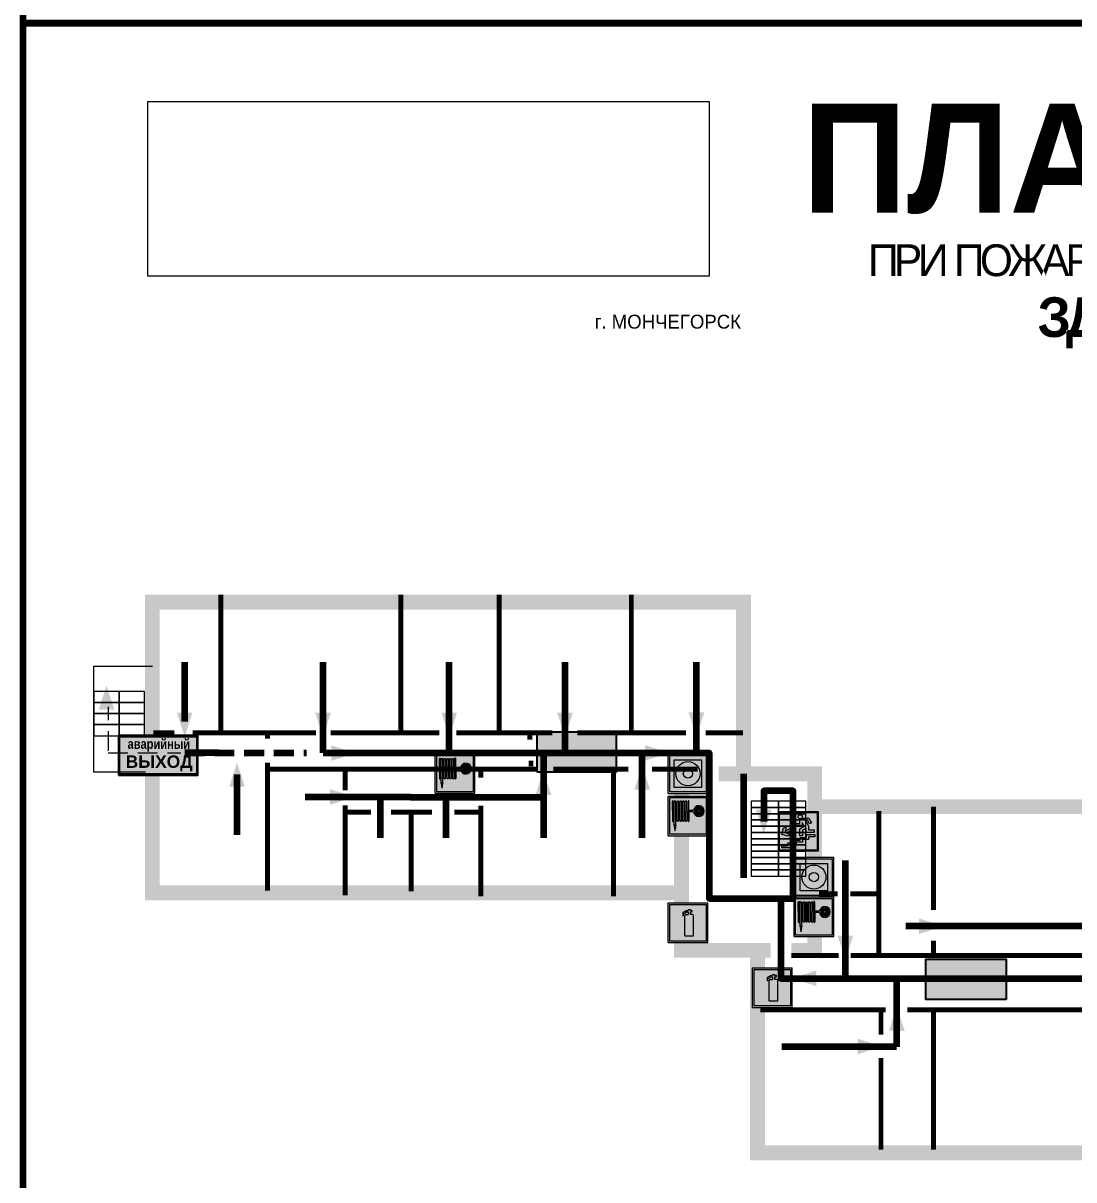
# Model space of a CAD drawing. Header units: millimetres. Extents: x 13810 to 67229, y 12374 to 21950.
# Drawn here: x 21915.8 to 22127.6, y 19245 to 19478.2 of the extents above; entities that cross this region are included whole.
import ezdxf

# ---------------------------------------------------------------- set-up
doc = ezdxf.new("R2010")
doc.units = ezdxf.units.MM
doc.linetypes.add('{ Wide Dash }', pattern=[12, 4, -2, 4, -2])
doc.layers.add('План_Штампы', color=7, linetype='Continuous')
doc.styles.add('обычный', font='arial.ttf')
picture_1 = doc.add_image_def('image1.jpg', size_in_pixel=(337, 105))

# ---------------------------------------------------------------- blocks, each defined once
blk = doc.blocks.new('A$C32E8229D')
at = {"true_color": 0xffffff}
blk.add_hatch(color=7, dxfattribs=at).paths.add_polyline_path([(0, 0), (0, -8), (16, -8), (16, 0)])
h = blk.add_hatch(color=126)
h.paths.add_polyline_path([(0.2, -0.2), (15.8, -0.2), (15.8, -7.8), (0.2, -7.8)])
h.paths.add_polyline_path([(13.49, -2.05), (12.08, -2.05), (11.37, -2.63, 0.162397), (11.29, -2.84), (11.29, -3.63), (10.35, -3.63), (10.35, -4.05), (11.68, -4.05), (11.68, -3.48), (12.26, -4.28), (11.29, -5.1), (11.29, -6.78), (11.85, -6.78), (11.85, -5.44), (12.8, -4.64), (12.8, -5.94), (14.46, -5.94), (14.46, -5.39), (13.45, -5.39), (13.45, -3.97), (12.46, -2.59), (13.15, -2.59), (13.69, -3.34), (14.18, -3)], flags=16)
h.paths.add_polyline_path([(10.74, -1.82, 1), (11.8, -1.82, 1)], flags=16)
h.paths.add_polyline_path([(9.39, -3.59), (5.99, -3.59), (6.56, -3.03), (5.91, -3.03), (5.1, -3.83), (5.91, -4.64), (6.56, -4.64), (5.99, -4.09), (9.39, -4.09)], flags=16)
h.paths.add_polyline_path([(4.29, -1.08), (1.72, -1.08), (1.72, -6.6), (4.29, -6.6)], flags=16)
at = {"color": 126}
blk.add_lwpolyline([(16, -8), (0, -8), (0, 0), (16, 0)], close=True, dxfattribs=at)
blk = doc.blocks.new('вниз 3')
at = {"lineweight": 0, "true_color": 0xffffff}
h = blk.add_hatch(color=7, dxfattribs=at)
h.dxf.hatch_style = 1
h.paths.add_polyline_path([(40997.5, -4475.69), (40997.25, -4475.28), (40995.76, -4476.15), (40995.97, -4475.23), (40995.39, -4475.56), (40995.05, -4476.83), (40996.33, -4477.17), (40996.91, -4476.83), (40996, -4476.55)], flags=0)
h.paths.add_polyline_path([(40999.81, -4473.95), (41000.22, -4473.95), (41000.64, -4474.67), (41001.03, -4474.43), (41000.46, -4473.49), (41000.42, -4473.49), (40999.43, -4473.49), (40998.68, -4473.92), (40998.68, -4474.57), (40997.88, -4474.57), (40997.88, -4475), (40999.14, -4475), (40999.14, -4474.43), (40999.14, -4474.38), (40999.59, -4475.15), (40998.72, -4475.67), (40998.72, -4477.06), (40999.24, -4477.06), (40999.24, -4475.96), (40999.95, -4475.56), (40999.95, -4476.43), (41001.61, -4476.43), (41001.61, -4475.88), (41000.47, -4475.88), (41000.47, -4475.12)], flags=0)
h.paths.add_polyline_path([(40999.2, -4473.24, 1), (40998.35, -4473.24, 1)], flags=0)
h.paths.add_polyline_path([(41000.46, -4477.26), (41001.69, -4477.26), (41001.69, -4476.84), (41000.03, -4476.84), (41000.03, -4477.39), (40998.78, -4477.39), (40998.78, -4477.95), (40997.53, -4477.95), (40997.53, -4478.5), (40996.29, -4478.5), (40996.29, -4479.06), (40995.05, -4479.06), (40995.05, -4479.48), (40995.29, -4479.48), (40996.72, -4479.48), (40996.72, -4478.92), (40997.97, -4478.92), (40997.97, -4478.36), (40999.2, -4478.36), (40999.2, -4477.81), (41000.46, -4477.81)], flags=0)
h.paths.add_polyline_path([(41002.37, -4472.17), (40994.37, -4472.17), (40994.37, -4480.17), (41002.37, -4480.17)])
h.paths.add_polyline_path([(41002.16, -4479.96), (40994.57, -4479.96), (40994.57, -4472.37), (41002.16, -4472.37)], flags=16)
h.paths.add_polyline_path([(41001.61, -4475.88), (41001.61, -4476.43), (40999.95, -4476.43), (40999.95, -4475.56), (40999.24, -4475.96), (40999.24, -4477.06), (40998.72, -4477.06), (40998.72, -4475.67), (40999.59, -4475.15), (40999.14, -4474.38), (40999.14, -4474.43), (40999.14, -4475), (40997.88, -4475), (40997.88, -4474.57), (40998.68, -4474.57), (40998.68, -4473.92), (40999.43, -4473.49), (41000.42, -4473.49), (41000.46, -4473.49), (41001.03, -4474.43), (41000.64, -4474.67), (41000.22, -4473.95), (40999.81, -4473.95), (41000.47, -4475.12), (41000.47, -4475.88)], flags=0)
h.paths.add_polyline_path([(41001.69, -4476.84), (41001.69, -4477.26), (41000.46, -4477.26), (41000.46, -4477.81), (40999.2, -4477.81), (40999.2, -4478.36), (40997.97, -4478.36), (40997.97, -4478.92), (40996.72, -4478.92), (40996.72, -4479.48), (40995.05, -4479.48), (40995.05, -4479.06), (40996.29, -4479.06), (40996.29, -4478.5), (40997.53, -4478.5), (40997.53, -4477.95), (40998.78, -4477.95), (40998.78, -4477.39), (41000.03, -4477.39), (41000.03, -4476.84)], flags=0)
h.paths.add_polyline_path([(40998.35, -4473.24, -1), (40999.2, -4473.24, -1)], flags=0)
h.paths.add_polyline_path([(40997.5, -4475.69), (40996, -4476.55), (40996.91, -4476.83), (40996.33, -4477.17), (40995.05, -4476.83), (40995.39, -4475.56), (40995.97, -4475.23), (40995.76, -4476.15), (40997.25, -4475.28)], flags=0)
at = {"lineweight": 0}
h = blk.add_hatch(color=126, dxfattribs=at)
h.dxf.hatch_style = 1
h.paths.add_polyline_path([(41002.16, -4472.37), (40994.57, -4472.37), (40994.57, -4479.96), (41002.16, -4479.96)])
h.paths.add_polyline_path([(40995.97, -4475.23), (40995.76, -4476.15), (40997.25, -4475.28), (40997.5, -4475.69), (40996, -4476.55), (40996.91, -4476.83), (40996.33, -4477.17), (40995.05, -4476.83), (40995.39, -4475.56)], flags=16)
h.paths.add_polyline_path([(40997.88, -4474.57), (40998.68, -4474.57), (40998.68, -4473.92), (40999.43, -4473.49), (41000.42, -4473.49), (41000.46, -4473.49), (41001.03, -4474.43), (41000.64, -4474.67), (41000.22, -4473.95), (40999.81, -4473.95), (41000.47, -4475.12), (41000.47, -4475.88), (41001.61, -4475.88), (41001.61, -4476.43), (40999.95, -4476.43), (40999.95, -4475.56), (40999.24, -4475.96), (40999.24, -4477.06), (40998.72, -4477.06), (40998.72, -4475.67), (40999.59, -4475.15), (40999.14, -4474.38), (40999.14, -4474.43), (40999.14, -4475), (40997.88, -4475)], flags=16)
h.paths.add_polyline_path([(40998.35, -4473.24, -1), (40999.2, -4473.24, -1)], flags=16)
h.paths.add_polyline_path([(40997.53, -4477.95), (40998.78, -4477.95), (40998.78, -4477.39), (41000.03, -4477.39), (41000.03, -4476.84), (41001.69, -4476.84), (41001.69, -4477.26), (41000.46, -4477.26), (41000.46, -4477.81), (40999.2, -4477.81), (40999.2, -4478.36), (40997.97, -4478.36), (40997.97, -4478.92), (40996.72, -4478.92), (40996.72, -4479.48), (40995.05, -4479.48), (40995.05, -4479.06), (40996.29, -4479.06), (40996.29, -4478.5), (40997.53, -4478.5)], flags=16)
at = {"lineweight": 0, "true_color": 0xffffff}
h = blk.add_hatch(color=7, dxfattribs=at)
h.dxf.hatch_style = 1
h.paths.add_polyline_path([(40999.2, -4473.24, 1), (40998.35, -4473.24, 1)])
h.paths.add_polyline_path([(40999.81, -4473.95), (41000.22, -4473.95), (41000.64, -4474.67), (41001.03, -4474.43), (41000.46, -4473.49), (41000.42, -4473.49), (40999.43, -4473.49), (40998.68, -4473.92), (40998.68, -4474.57), (40997.88, -4474.57), (40997.88, -4475), (40999.14, -4475), (40999.14, -4474.43), (40999.14, -4474.38), (40999.59, -4475.15), (40998.72, -4475.67), (40998.72, -4477.06), (40999.24, -4477.06), (40999.24, -4475.96), (40999.95, -4475.56), (40999.95, -4476.43), (41001.61, -4476.43), (41001.61, -4475.88), (41000.47, -4475.88), (41000.47, -4475.12)])
h.paths.add_polyline_path([(40999.2, -4477.81), (41000.46, -4477.81), (41000.46, -4477.26), (41001.69, -4477.26), (41001.69, -4476.84), (41000.03, -4476.84), (41000.03, -4477.39), (40998.78, -4477.39), (40998.78, -4477.95), (40997.53, -4477.95), (40997.53, -4478.5), (40996.29, -4478.5), (40996.29, -4479.06), (40995.05, -4479.06), (40995.05, -4479.48), (40995.29, -4479.48), (40996.72, -4479.48), (40996.72, -4478.92), (40997.97, -4478.92), (40997.97, -4478.36), (40999.2, -4478.36)])
h.paths.add_polyline_path([(40997.5, -4475.69), (40997.25, -4475.28), (40995.76, -4476.15), (40995.97, -4475.23), (40995.39, -4475.56), (40995.05, -4476.83), (40996.33, -4477.17), (40996.91, -4476.83), (40996, -4476.55)])
at = {"color": 126, "lineweight": 0}
for points in [[(40994.37, -4472.17), (41002.37, -4472.17), (41002.37, -4480.17), (40994.37, -4480.17)], [(40994.57, -4472.37), (41002.16, -4472.37), (41002.16, -4479.96), (40994.57, -4479.96)]]:
    blk.add_lwpolyline(points, close=True, dxfattribs=at)
for points in [[(40999.14, -4474.43), (40999.14, -4475), (40997.88, -4475), (40997.88, -4474.57), (40998.68, -4474.57), (40998.68, -4473.92), (40999.43, -4473.49), (41000.42, -4473.49), (41000.46, -4473.49), (41001.03, -4474.43), (41000.64, -4474.67), (41000.22, -4473.95), (40999.81, -4473.95), (41000.47, -4475.12), (41000.47, -4475.88), (41001.61, -4475.88), (41001.61, -4476.43), (40999.95, -4476.43), (40999.95, -4475.56), (40999.24, -4475.96), (40999.24, -4477.06), (40998.72, -4477.06), (40998.72, -4475.67), (40999.59, -4475.15), (40999.14, -4474.38), (40999.14, -4474.43)], [(40995.05, -4476.83), (40995.39, -4475.56), (40995.97, -4475.23), (40995.76, -4476.15), (40997.25, -4475.28), (40997.5, -4475.69), (40996, -4476.55), (40996.91, -4476.83), (40996.33, -4477.17), (40995.05, -4476.83)], [(40995.29, -4479.48), (40995.05, -4479.48), (40995.05, -4479.06), (40996.29, -4479.06), (40996.29, -4478.5), (40997.53, -4478.5), (40997.53, -4477.95), (40998.78, -4477.95), (40998.78, -4477.39), (41000.03, -4477.39), (41000.03, -4476.84), (41001.69, -4476.84), (41001.69, -4477.26), (41000.46, -4477.26), (41000.46, -4477.81), (40999.2, -4477.81), (40999.2, -4478.36), (40997.97, -4478.36), (40997.97, -4478.92), (40996.72, -4478.92), (40996.72, -4479.48), (40995.05, -4479.48)]]:
    blk.add_lwpolyline(points, dxfattribs=at)
blk.add_circle((40998.77, -4473.24), 0.426, dxfattribs=at)
blk = doc.blocks.new('A$C37112FD5')
at = {"true_color": 0xf5f5ff}
h = blk.add_hatch(color=7, dxfattribs=at)
h.dxf.hatch_style = 1
h.paths.add_polyline_path([(12.8, -7.4), (0, -7.4), (0, -20.2), (12.8, -20.2)])
h.paths.add_polyline_path([(12.29, -7.91), (12.29, -19.69), (0.51, -19.69), (0.51, -7.91)], flags=16)
h.paths.add_polyline_path([(4.98, -9.04, -0.42597), (5.17, -9.22), (5.17, -12.25), (5.17, -15.29, -0.432244), (4.98, -15.47), (4.83, -15.47, -0.42597), (4.64, -15.29), (4.64, -12.25), (4.64, -9.22, -0.432244), (4.83, -9.04)], flags=0)
h.paths.add_polyline_path([(4.28, -9.22), (4.28, -12.25), (4.28, -15.29, -0.432244), (4.09, -15.47), (3.94, -15.47, -0.42597), (3.75, -15.29), (3.75, -12.25), (3.75, -9.22, -0.432244), (3.94, -9.04), (4.09, -9.04, -0.42597)], flags=0)
h.paths.add_polyline_path([(5.72, -9.04), (5.87, -9.04, -0.42597), (6.06, -9.22), (6.06, -12.25), (6.06, -15.29, -0.432244), (5.87, -15.47), (5.72, -15.47, -0.42597), (5.53, -15.29), (5.53, -12.25), (5.53, -9.22, -0.432244)], flags=0)
h.paths.add_polyline_path([(6.42, -8.9), (6.5, -8.9, -0.42597), (6.69, -9.08), (6.69, -12.03), (8.21, -12.03, -15.824349), (8.21, -12.47), (6.69, -12.47), (6.69, -15.42, -0.432244), (6.5, -15.6), (6.42, -15.6)], flags=0)
h.paths.add_polyline_path([(3.39, -9.22), (3.39, -12.25), (3.39, -15.29, -0.432244), (3.2, -15.47), (3.05, -15.47, -0.42597), (2.85, -15.29), (2.85, -12.25), (2.85, -9.22, -0.432244), (3.05, -9.04), (3.2, -9.04, -0.42597)], flags=0)
h.paths.add_polyline_path([(2.5, -9.22), (2.5, -16.71), (1.96, -16.71), (1.96, -9.22, -0.432244), (2.15, -9.04), (2.31, -9.04, -0.42597)], flags=0)
h.paths.add_polyline_path([(1.61, -8.9), (1.61, -15.6), (1.57, -15.6, -0.42597), (1.37, -15.42), (1.37, -12.03), (1.37, -9.09, -0.432244), (1.57, -8.9)], flags=0)
h.paths.add_polyline_path([(9.76, -10.81), (9.76, -12.03), (8.49, -12.03, -0.336371)], flags=0)
h.paths.add_polyline_path([(8.49, -12.47), (9.76, -12.47), (9.76, -13.7, -0.336371)], flags=0)
h.paths.add_polyline_path([(10.11, -10.81, -0.336371), (11.38, -12.03), (10.11, -12.03)], flags=0)
h.paths.add_polyline_path([(10.11, -12.47), (11.38, -12.47, -0.336371), (10.11, -13.7)], flags=0)
h.paths.add_polyline_path([(2.5, -16.84), (2.5, -17.05), (1.97, -17.05), (1.97, -16.84)], flags=0)
h.paths.add_polyline_path([(2.5, -17.24, -0.033778), (2.24, -18.6, -0.033778), (1.97, -17.24)], flags=0)
h = blk.add_hatch(color=242)
h.dxf.hatch_style = 1
h.paths.add_polyline_path([(12.29, -7.91), (0.51, -7.91), (0.51, -19.69), (12.29, -19.69)])
h.paths.add_polyline_path([(6.42, -15.6), (6.42, -8.9), (6.5, -8.9, -0.42597), (6.69, -9.08), (6.69, -12.03), (8.21, -12.03, -15.824349), (8.21, -12.47), (6.69, -12.47), (6.69, -15.42, -0.432244), (6.5, -15.6)], flags=16)
h.paths.add_polyline_path([(5.87, -15.47), (5.72, -15.47, -0.42597), (5.53, -15.29), (5.53, -12.25), (5.53, -9.22, -0.432244), (5.72, -9.04), (5.87, -9.04, -0.42597), (6.06, -9.22), (6.06, -12.25), (6.06, -15.29, -0.432244)], flags=16)
h.paths.add_polyline_path([(4.98, -15.47), (4.83, -15.47, -0.42597), (4.64, -15.29), (4.64, -12.25), (4.64, -9.22, -0.432244), (4.83, -9.04), (4.98, -9.04, -0.42597), (5.17, -9.22), (5.17, -12.25), (5.17, -15.29, -0.432244)], flags=16)
h.paths.add_polyline_path([(4.09, -15.47), (3.94, -15.47, -0.42597), (3.75, -15.29), (3.75, -12.25), (3.75, -9.22, -0.432244), (3.94, -9.04), (4.09, -9.04, -0.42597), (4.28, -9.22), (4.28, -12.25), (4.28, -15.29, -0.432244)], flags=16)
h.paths.add_polyline_path([(3.2, -15.47), (3.05, -15.47, -0.42597), (2.85, -15.29), (2.85, -12.25), (2.85, -9.22, -0.432244), (3.05, -9.04), (3.2, -9.04, -0.42597), (3.39, -9.22), (3.39, -12.25), (3.39, -15.29, -0.432244)], flags=16)
h.paths.add_polyline_path([(2.5, -17.05), (1.97, -17.05), (1.97, -16.84), (2.5, -16.84)], flags=16)
h.paths.add_polyline_path([(2.5, -17.24, -0.033778), (2.24, -18.6, -0.033778), (1.97, -17.24)], flags=16)
h.paths.add_polyline_path([(2.5, -16.71), (1.96, -16.71), (1.96, -9.22, -0.432244), (2.15, -9.04), (2.31, -9.04, -0.42597), (2.5, -9.22)], flags=16)
h.paths.add_polyline_path([(1.61, -15.6), (1.57, -15.6, -0.42597), (1.37, -15.42), (1.37, -12.03), (1.37, -9.09, -0.432244), (1.57, -8.9), (1.61, -8.9)], flags=16)
h.paths.add_polyline_path([(8.49, -12.47), (9.76, -12.47), (9.76, -13.7, -0.336371)], flags=0)
h.paths.add_polyline_path([(10.11, -13.7), (10.11, -12.47), (11.38, -12.47, -0.336371)], flags=0)
h.paths.add_polyline_path([(8.49, -12.03, -0.336371), (9.76, -10.81), (9.76, -12.03)], flags=0)
h.paths.add_polyline_path([(10.11, -12.03), (10.11, -10.81, -0.336371), (11.38, -12.03)], flags=0)
h = blk.add_hatch(color=7, dxfattribs=at)
h.dxf.hatch_style = 1
h.paths.add_polyline_path([(1.61, -8.9), (1.57, -8.9, 0.432244), (1.37, -9.09), (1.37, -12.03), (1.37, -15.42, 0.42597), (1.57, -15.6), (1.61, -15.6)])
h.paths.add_polyline_path([(2.5, -9.22, 0.42597), (2.31, -9.04), (2.15, -9.04, 0.432244), (1.96, -9.22), (1.96, -16.71), (2.5, -16.71)])
h.paths.add_polyline_path([(2.5, -16.84), (1.97, -16.84), (1.97, -17.05), (2.5, -17.05)])
h.paths.add_polyline_path([(2.5, -17.24), (1.97, -17.24, 0.033778), (2.24, -18.6, 0.033778)])
h.paths.add_polyline_path([(3.39, -12.25), (3.39, -9.22, 0.42597), (3.2, -9.04), (3.05, -9.04, 0.432244), (2.85, -9.22), (2.85, -12.25), (2.85, -15.29, 0.42597), (3.05, -15.47), (3.2, -15.47, 0.432244), (3.39, -15.29)])
h.paths.add_polyline_path([(4.28, -12.25), (4.28, -9.22, 0.42597), (4.09, -9.04), (3.94, -9.04, 0.432244), (3.75, -9.22), (3.75, -12.25), (3.75, -15.29, 0.42597), (3.94, -15.47), (4.09, -15.47, 0.432244), (4.28, -15.29)])
h.paths.add_polyline_path([(5.17, -12.25), (5.17, -9.22, 0.42597), (4.98, -9.04), (4.83, -9.04, 0.432244), (4.64, -9.22), (4.64, -12.25), (4.64, -15.29, 0.42597), (4.83, -15.47), (4.98, -15.47, 0.432244), (5.17, -15.29)])
h.paths.add_polyline_path([(6.06, -12.25), (6.06, -9.22, 0.42597), (5.87, -9.04), (5.72, -9.04, 0.432244), (5.53, -9.22), (5.53, -12.25), (5.53, -15.29, 0.42597), (5.72, -15.47), (5.87, -15.47, 0.432244), (6.06, -15.29)])
h.paths.add_polyline_path([(6.69, -12.47), (8.21, -12.47, 15.824349), (8.21, -12.03), (6.69, -12.03), (6.69, -9.08, 0.42597), (6.5, -8.9), (6.42, -8.9), (6.42, -15.6), (6.5, -15.6, 0.432244), (6.69, -15.42)])
h.paths.add_polyline_path([(8.49, -12.47), (9.76, -12.47), (9.76, -13.7, -0.336371)], flags=16)
h.paths.add_polyline_path([(8.49, -12.03, -0.336371), (9.76, -10.81), (9.76, -12.03)], flags=16)
h.paths.add_polyline_path([(10.11, -12.47), (11.38, -12.47, -0.336371), (10.11, -13.7)], flags=16)
h.paths.add_polyline_path([(10.11, -12.03), (10.11, -10.81, -0.336371), (11.38, -12.03)], flags=16)
h = blk.add_hatch(color=242)
h.dxf.hatch_style = 1
h.paths.add_polyline_path([(9.76, -10.81, 0.336371), (8.49, -12.03), (9.76, -12.03)])
h.paths.add_polyline_path([(10.11, -10.81), (10.11, -12.03), (11.38, -12.03, 0.336371)])
h.paths.add_polyline_path([(11.38, -12.47), (10.11, -12.47), (10.11, -13.7, 0.336371)])
h.paths.add_polyline_path([(9.76, -12.47), (8.49, -12.47, 0.336371), (9.76, -13.7)])
at = {"color": 242, "lineweight": 5}
for p, q in [((0, -20.2), (0, -7.4)), ((0, -7.4), (12.8, -7.4)), ((12.8, -20.2), (12.8, -7.4)), ((1.37, -12.03), (1.37, -9.08)), ((1.57, -8.9), (1.61, -8.9)), ((1.61, -8.9), (1.61, -15.6)), ((1.96, -16.71), (1.96, -9.22)), ((2.15, -9.04), (2.31, -9.04)), ((2.5, -16.71), (2.5, -9.22)), ((2.85, -12.25), (2.85, -9.22)), ((3.05, -9.04), (3.2, -9.04)), ((3.39, -12.25), (3.39, -9.22)), ((3.75, -12.25), (3.75, -9.22)), ((3.94, -9.04), (4.09, -9.04)), ((4.28, -12.25), (4.28, -9.22)), ((4.64, -12.25), (4.64, -9.22)), ((4.83, -9.04), (4.98, -9.04)), ((5.17, -12.25), (5.17, -9.22)), ((5.53, -12.25), (5.53, -9.22)), ((5.72, -9.04), (5.87, -9.04)), ((6.06, -12.25), (6.06, -9.22)), ((6.42, -8.9), (6.42, -15.6)), ((6.5, -8.9), (6.42, -8.9)), ((6.69, -12.03), (6.69, -9.08)), ((9.76, -10.81), (9.76, -12.03)), ((10.11, -10.81), (10.11, -12.03)), ((1.37, -12.03), (1.37, -15.42)), ((2.85, -12.25), (2.85, -15.29)), ((3.39, -12.25), (3.39, -15.29)), ((3.75, -12.25), (3.75, -15.29)), ((4.28, -12.25), (4.28, -15.29)), ((4.64, -12.25), (4.64, -15.29)), ((5.17, -12.25), (5.17, -15.29)), ((5.53, -12.25), (5.53, -15.29)), ((6.06, -12.25), (6.06, -15.29)), ((8.21, -12.03), (6.69, -12.03)), ((8.21, -12.47), (6.69, -12.47)), ((6.69, -12.47), (6.69, -15.42)), ((9.76, -12.03), (8.49, -12.03)), ((9.76, -12.47), (8.49, -12.47)), ((9.76, -12.47), (9.76, -13.7)), ((11.38, -12.03), (10.11, -12.03)), ((11.38, -12.47), (10.11, -12.47)), ((10.11, -12.47), (10.11, -13.7)), ((1.57, -15.6), (1.61, -15.6)), ((1.96, -16.71), (2.5, -16.71)), ((1.97, -16.84), (2.5, -16.84)), ((1.97, -17.05), (1.97, -16.84)), ((2.5, -17.05), (1.97, -17.05)), ((1.97, -17.24), (2.5, -17.24)), ((2.5, -16.84), (2.5, -17.05)), ((3.05, -15.47), (3.2, -15.47)), ((3.94, -15.47), (4.09, -15.47)), ((4.83, -15.47), (4.98, -15.47)), ((5.72, -15.47), (5.87, -15.47)), ((6.42, -15.6), (6.5, -15.6)), ((0, -20.2), (12.8, -20.2))]:
    blk.add_line(p, q, dxfattribs=at)
blk.add_lwpolyline([(0.51, -7.91), (12.29, -7.91), (12.29, -19.69), (0.51, -19.69)], close=True, dxfattribs=at)
for centre, radius, start, end in [((1.56, -9.09), 0.182, 87.1027, 180.6071), ((2.15, -9.22), 0.182, 87.1027, 180.6071), ((2.32, -9.22), 0.182, 359.3929, 92.8973), ((3.04, -9.22), 0.182, 87.1027, 180.6071), ((3.21, -9.22), 0.182, 359.3929, 92.8973), ((3.93, -9.22), 0.182, 87.1027, 180.6071), ((4.1, -9.22), 0.182, 359.3929, 92.8973), ((4.82, -9.22), 0.182, 87.1027, 180.6071), ((4.99, -9.22), 0.182, 359.3929, 92.8973), ((5.71, -9.22), 0.182, 87.1027, 180.6071), ((5.88, -9.22), 0.182, 359.3929, 92.8973), ((6.51, -9.09), 0.182, 359.3929, 92.8973), ((9.93, -12.25), 1.74, 187.2319, 172.7681), ((9.93, -12.25), 1.46, 96.9927, 171.3585), ((9.93, -12.25), 1.46, 8.6415, 83.0073), ((9.93, -12.25), 1.46, 188.6415, 263.0073), ((9.93, -12.25), 1.46, 276.9927, 351.3585), ((1.56, -15.42), 0.182, 179.3929, 272.8973), ((12.17, -15.98), 10.27, 187.041, 194.7793), ((-7.7, -15.98), 10.27, 345.2207, 352.959), ((3.04, -15.29), 0.182, 179.3929, 272.8973), ((3.21, -15.29), 0.182, 267.1027, 0.6071), ((3.93, -15.29), 0.182, 179.3929, 272.8973), ((4.1, -15.29), 0.182, 267.1027, 0.6071), ((4.82, -15.29), 0.182, 179.3929, 272.8973), ((4.99, -15.29), 0.182, 267.1027, 0.6071), ((5.71, -15.29), 0.182, 179.3929, 272.8973), ((5.88, -15.29), 0.182, 267.1027, 0.6071), ((6.51, -15.42), 0.182, 267.1027, 0.6071)]:
    blk.add_arc(centre, radius, start, end, dxfattribs=at)
blk = doc.blocks.new('A$C54414219')
at = {"true_color": 0xffffff}
h = blk.add_hatch(color=7, dxfattribs=at)
h.paths.add_polyline_path([(2.39, -9.45), (2.39, -18.3), (11.23, -18.3), (11.23, -9.45)], flags=0)
h.paths.add_polyline_path([(10.71, -13.87, -1), (2.92, -13.87, -1)], flags=0)
h.paths.add_polyline_path([(8.3, -13.87, -1), (5.33, -13.87, -1)], flags=0)
h.paths.add_polyline_path([(0.41, -7.47), (0.41, -20.27), (13.21, -20.27), (13.21, -7.47)])
h.paths.add_polyline_path([(0.92, -19.77), (12.71, -19.77), (12.71, -7.98), (0.92, -7.98)], flags=16)
h.paths.add_polyline_path([(11.23, -9.45), (11.23, -18.3), (2.39, -18.3), (2.39, -9.45)], flags=0)
at = {"lineweight": 5}
h = blk.add_hatch(color=242, dxfattribs=at)
h.paths.add_polyline_path([(12.71, -7.98), (0.92, -7.98), (0.92, -19.77), (12.71, -19.77)])
h.paths.add_polyline_path([(11.23, -18.3), (2.39, -18.3), (2.39, -9.45), (11.23, -9.45)], flags=16)
h.paths.add_polyline_path([(10.71, -13.87, -1), (2.92, -13.87, -1)], flags=0)
h.paths.add_polyline_path([(8.3, -13.87, -1), (5.33, -13.87, -1)], flags=0)
at = {"true_color": 0xffffff}
h = blk.add_hatch(color=7, dxfattribs=at)
h.paths.add_polyline_path([(2.39, -9.45), (2.39, -18.3), (11.23, -18.3), (11.23, -9.45)])
h.paths.add_polyline_path([(10.71, -13.87, -1), (2.92, -13.87, -1)], flags=16)
h.paths.add_polyline_path([(8.3, -13.87, -1), (5.33, -13.87, -1)], flags=0)
at = {"lineweight": 5}
h = blk.add_hatch(color=242, dxfattribs=at)
h.paths.add_polyline_path([(2.92, -13.87, 1), (10.71, -13.87, 1)])
h.paths.add_polyline_path([(8.3, -13.87, -1), (5.33, -13.87, -1)], flags=16)
at = {"color": 242, "lineweight": 5}
for p, q in [((0.41, -20.27), (0.41, -7.47)), ((0.41, -7.47), (13.21, -7.47)), ((0.41, -7.47), (13.21, -7.47)), ((13.21, -20.27), (13.21, -7.47)), ((0.41, -20.27), (13.21, -20.27))]:
    blk.add_line(p, q, dxfattribs=at)
for points in [[(0.92, -7.98), (12.71, -7.98), (12.71, -19.77), (0.92, -19.77)], [(2.39, -9.45), (11.23, -9.45), (11.23, -18.3), (2.39, -18.3)]]:
    blk.add_lwpolyline(points, close=True, dxfattribs=at)
for radius in [3.89, 1.49]:
    blk.add_circle((6.81, -13.87), radius, dxfattribs=at)
blk = doc.blocks.new('A$C3AD82952')
at = {"true_color": 0xf5f5ff}
h = blk.add_hatch(color=7, dxfattribs=at)
h.dxf.hatch_style = 1
h.paths.add_polyline_path([(8.21, 8.73, 0.414214), (7.89, 9.05), (7.22, 9.05), (7.22, 9.92), (7.59, 9.92, 1), (7.57, 10.36), (7.22, 10.36), (7.22, 10.6), (6.43, 10.6), (6.43, 10.36), (6.01, 10.36), (4.74, 9.59), (4.74, 8.69), (4.98, 8.73), (4.98, 9.26), (6.12, 9.91), (6.43, 9.91), (6.43, 9.05), (5.76, 9.05, 0.414214), (5.44, 8.73), (5.44, 2.2), (8.21, 2.2)], flags=0)
h.paths.add_polyline_path([(12.8, 12.8), (0, 12.8), (0, 0), (12.8, 0)])
h.paths.add_polyline_path([(0.51, 12.29), (12.29, 12.29), (12.29, 0.51), (0.51, 0.51)], flags=16)
h.paths.add_polyline_path([(4.74, 9.59), (6.01, 10.36), (6.43, 10.36), (6.43, 10.6), (7.22, 10.6), (7.22, 10.36), (7.59, 10.36, -0.94586), (7.59, 9.92), (7.22, 9.92), (7.22, 9.05), (7.89, 9.05, -0.414214), (8.21, 8.73), (8.21, 2.2), (5.44, 2.2), (5.44, 8.73, -0.414214), (5.76, 9.05), (6.43, 9.05), (6.43, 9.91), (6.12, 9.91), (4.98, 9.26), (4.98, 8.73), (4.74, 8.69)], flags=0)
h = blk.add_hatch(color=242)
h.dxf.hatch_style = 1
h.paths.add_polyline_path([(12.29, 12.29), (0.51, 12.29), (0.51, 0.51), (12.29, 0.51)])
h.paths.add_polyline_path([(4.74, 8.69), (4.74, 9.59), (6.01, 10.36), (6.43, 10.36), (6.43, 10.6), (7.22, 10.6), (7.22, 10.36), (7.59, 10.36, -0.94586), (7.59, 9.92), (7.22, 9.92), (7.22, 9.05), (7.89, 9.05, -0.414214), (8.21, 8.73), (8.21, 2.2), (5.44, 2.2), (5.44, 8.73, -0.414214), (5.76, 9.05), (6.43, 9.05), (6.43, 9.91), (6.12, 9.91), (4.98, 9.26), (4.98, 8.73)], flags=16)
h = blk.add_hatch(color=7, dxfattribs=at)
h.dxf.hatch_style = 1
h.paths.add_polyline_path([(8.21, 8.73, 0.414214), (7.89, 9.05), (7.22, 9.05), (7.22, 9.92), (7.59, 9.92, 1), (7.57, 10.36), (7.22, 10.36), (7.22, 10.6), (6.43, 10.6), (6.43, 10.36), (6.01, 10.36), (4.74, 9.59), (4.74, 8.69), (4.98, 8.73), (4.98, 9.26), (6.12, 9.91), (6.43, 9.91), (6.43, 9.05), (5.76, 9.05, 0.414214), (5.44, 8.73), (5.44, 2.2), (8.21, 2.2)])
at = {"color": 242, "lineweight": 5}
for p, q in [((0, 0), (0, 12.8)), ((0, 12.8), (12.8, 12.8)), ((12.8, 0), (12.8, 12.8)), ((6.01, 10.36), (4.74, 9.59)), ((4.74, 9.59), (4.74, 8.69)), ((4.74, 8.69), (4.98, 8.73)), ((4.98, 9.26), (6.12, 9.91)), ((4.98, 8.73), (4.98, 9.26)), ((5.44, 2.2), (5.44, 8.73)), ((5.76, 9.05), (6.43, 9.05)), ((6.01, 10.36), (6.43, 10.36)), ((6.12, 9.91), (6.43, 9.91)), ((7.22, 10.6), (6.43, 10.6)), ((6.43, 10.6), (6.43, 10.36)), ((6.43, 9.91), (6.43, 9.05)), ((7.22, 10.36), (7.22, 10.6)), ((7.59, 10.36), (7.22, 10.36)), ((7.22, 9.05), (7.22, 9.92)), ((7.59, 9.92), (7.22, 9.92)), ((7.89, 9.05), (7.22, 9.05)), ((8.21, 2.2), (8.21, 8.73)), ((0, 0), (12.8, 0)), ((5.44, 2.2), (8.21, 2.2))]:
    blk.add_line(p, q, dxfattribs=at)
blk.add_lwpolyline([(0.51, 12.29), (12.29, 12.29), (12.29, 0.51), (0.51, 0.51)], close=True, dxfattribs=at)
for centre, radius, start, end in [((5.76, 8.73), 0.32, 90, 180), ((7.58, 10.14), 0.223, 273.1875, 86.8125), ((7.89, 8.73), 0.32, 0, 90)]:
    blk.add_arc(centre, radius, start, end, dxfattribs=at)
blk = doc.blocks.new('A$C41C009D9')
at = {"true_color": 0xffffff}
blk.add_hatch(color=7, dxfattribs=at).paths.add_polyline_path([(0, 8), (-16, 8), (-16, 0), (0, 0)])
h = blk.add_hatch(color=126)
h.dxf.hatch_style = 1
h.paths.add_polyline_path([(-15.8, 7.8), (-15.8, 0.2), (-0.2, 0.2), (-0.2, 7.8)])
at = {"color": 126}
for points in [[(-16, 0), (0, 0), (0, 8), (-16, 8)], [(-16, 0), (0, 0), (0, 8), (-16, 8)], [(-15.8, 7.8), (-0.2, 7.8), (-0.2, 0.2), (-15.8, 0.2)]]:
    blk.add_lwpolyline(points, close=True, dxfattribs=at)
at = {"color": 7, "true_color": 0xffffff, "insert": (-15.8, 7.3), "char_height": 2.5, "width": 15.5999, "attachment_point": 1, "style": 'обычный'}
blk.add_mtext('\\pi1.6133;{\\fArial|b1|i0|c204|p34;\\H0.8x;\\W0.8;аварийный\\H1.25x;\\W1;\\P\\pi1.2327;ВЫХОД}', dxfattribs=at)

msp = doc.modelspace()

# ---------------------------------------------------------------- linework, layer by layer
at = {"color": 2, "lineweight": 100}
for points in [[(21915.78, 19873.18), (22515.78, 19873.18), (22515.78, 19478.18), (21915.78, 19478.18)], [(21915.78, 19478.18), (22515.78, 19478.18), (22515.78, 19083.18), (21915.78, 19083.18)]]:
    msp.add_lwpolyline(points, close=True, dxfattribs=at)
at = {"lineweight": 100}
for points, const_width in [([(21955.63, 19335.11), (21955.63, 19362.98)], 1), ([(21991.93, 19335.11), (21991.93, 19362.98)], 1), ([(22011.73, 19335.11), (22011.73, 19362.98)], 1), ([(22038.39, 19335.11), (22038.39, 19362.98)], 1), ([(21941.83, 19332.73), (21941.83, 19361.44), (22061.02, 19361.44), (22061.02, 19326.83), (22075.35, 19326.83), (22075.35, 19320.23), (22204.15, 19320.23), (22204.15, 19327.86), (22235.18, 19327.86), (22235.18, 19320.23), (22363.22, 19320.23), (22363.22, 19326.66), (22376.01, 19326.66), (22376.01, 19361.58), (22493.78, 19361.58), (22493.78, 19334.32)], 3), ([(21942.06, 19335.11), (21946.24, 19335.11)], 1), ([(21949.95, 19335.11), (21974.81, 19335.11)], 1), ([(21965.03, 19333.95), (21965.03, 19335.11)], 1), ([(21977.77, 19335.11), (21999.67, 19335.11)], 1), ([(22003.13, 19335.11), (22022.45, 19335.11)], 1), ([(22017.92, 19333.71), (22017.92, 19334.87)], 1), ([(22027.52, 19335.11), (22049.39, 19335.11)], 1), ([(22053.35, 19335.11), (22060.9, 19335.11)], 1), ([(22493.78, 19326.42), (22493.78, 19302.25), (22387.62, 19302.25), (22387.62, 19291.42), (22376.05, 19291.42), (22376.05, 19250.45), (22063.82, 19250.45), (22063.82, 19291.27), (22048.49, 19291.27), (22048.49, 19302.88), (21941.83, 19302.88), (21941.83, 19329.05)], 3), ([(21965.03, 19303.33), (21965.03, 19329.07)], 1), ([(21971.57, 19327.82), (21965.06, 19327.82)], 1), ([(21996.29, 19327.82), (21968.63, 19327.82)], 1), ([(21980.71, 19323.55), (21980.71, 19328.12)], 1), ([(22018.16, 19327.82), (21996.29, 19327.82)], 1), ([(22008.06, 19326.07), (22008.06, 19327.9)], 1), ([(22019.24, 19327.82), (22010, 19327.82)], 1), ([(22018.17, 19328.35), (22018.17, 19329.51)], 1), ([(22037.77, 19327.82), (22022.68, 19327.82)], 1), ([(22026.2, 19327.82), (22022.73, 19327.82)], 1), ([(22034.78, 19302.17), (22034.78, 19327.9)], 1), ([(22051.79, 19327.82), (22042.58, 19327.82)], 1), ([(22048.49, 19302.88), (22048.49, 19326.83), (22051.79, 19326.83)], 3), ([(22061.02, 19326.83), (22055.97, 19326.83)], 3), ([(22070.68, 19291.27), (22075.35, 19291.27), (22075.35, 19320.23)], 3), ([(21980.71, 19302.38), (21980.71, 19320.49)], 1), ([(21985.89, 19319.12), (21980.88, 19319.12)], 1), ([(21998.24, 19319.12), (21989.96, 19319.12)], 1), ([(21993.99, 19303.16), (21993.99, 19319.14)], 1), ([(22008.13, 19319.12), (22002.7, 19319.12)], 1), ([(22008.06, 19302.17), (22008.06, 19320.41)], 1), ([(22082.54, 19302.64), (22088.32, 19302.64), (22088.32, 19319.37), (22088.32, 19290.63)], 1), ([(22099.29, 19299.4), (22099.29, 19320.2)], 1), ([(22076.2, 19302.64), (22080, 19302.64)], 1), ([(22099.29, 19290.23), (22099.29, 19293.2)], 1), ([(22063.82, 19291.27), (22066.48, 19291.27)], 3), ([(22070.66, 19290.23), (22080.18, 19290.23)], 1), ([(22082.6, 19290.23), (22095.54, 19290.23)], 1), ([(22095.54, 19290.23), (22101.35, 19290.23)], 1), ([(22101.35, 19290.23), (22126.67, 19290.23)], 1), ([(22126.67, 19290.23), (22145.02, 19290.23)], 1), ([(22064.4, 19279.28), (22074.83, 19279.28)], 1), ([(22073.87, 19279.28), (22089.68, 19279.28)], 1), ([(22088.73, 19279.28), (22088.73, 19274.29)], 1), ([(22094.03, 19279.28), (22106.56, 19279.28)], 1), ([(22099.33, 19279.28), (22099.33, 19251.09)], 1), ([(22105.77, 19279.28), (22130.98, 19279.28)], 1), ([(22088.73, 19269.57), (22088.73, 19251.09)], 1)]:
    msp.add_lwpolyline(points, dxfattribs=dict(at, const_width=const_width))
at = {"color": 126, "lineweight": 100, "true_color": 0x008754}
for points in [[(21948.35, 19337.4), (21948.35, 19349.39)], [(21976.25, 19331.06), (22051.52, 19331.06), (22051.52, 19349.39)], [(21976.25, 19331.06), (21976.25, 19349.39)], [(22001.69, 19331.06), (22001.69, 19349.39)], [(22025.04, 19331.06), (22025.04, 19349.39)], [(22068.56, 19301.7), (22068.56, 19285.59), (22371.97, 19285.59), (22371.97, 19301.11), (22381.4, 19301.11), (22381.4, 19348.31)], [(21955.31, 19331.06), (21948.35, 19331.06)], [(22020.69, 19331.06), (22020.69, 19313.98)], [(22040.53, 19331.06), (22040.53, 19313.98)], [(22051.52, 19331.06), (22054.07, 19331.06), (22054.07, 19301.7), (22071, 19301.7), (22071, 19323.43), (22065.14, 19323.43), (22065.14, 19317.21)], [(21958.86, 19326.69), (21958.86, 19314.58)], [(21987.73, 19322.17), (21972.66, 19322.17)], [(21993.84, 19322.17), (21987.73, 19322.17), (21987.73, 19313.98)], [(21993.84, 19322.17), (22000.97, 19322.17), (22000.97, 19313.98)], [(22000.97, 19322.17), (22020.69, 19322.17)], [(22081.57, 19285.59), (22081.57, 19309.35)], [(22182.02, 19296.16), (22093.72, 19296.16)], [(22091.88, 19285.59), (22091.88, 19271.84)], [(22091.88, 19271.84), (22068.76, 19271.84)]]:
    msp.add_lwpolyline(points, dxfattribs=at)
at = {"lineweight": 0}
msp.add_lwpolyline([(21940.44, 19327.2), (21932.76, 19327.2), (21930, 19327.2), (21930, 19348.53), (21941.86, 19348.53)], dxfattribs=at)
for points in [[(21930, 19341.22), (21935.12, 19341.22), (21935.12, 19343.44), (21930, 19343.44)], [(21935.12, 19341.22), (21940.24, 19341.22), (21940.24, 19343.44), (21935.12, 19343.44)], [(21930, 19338.99), (21935.12, 19338.99), (21935.12, 19341.22), (21930, 19341.22)], [(21935.12, 19338.99), (21940.24, 19338.99), (21940.24, 19341.22), (21935.12, 19341.22)], [(21930, 19336.77), (21935.12, 19336.77), (21935.12, 19338.99), (21930, 19338.99)], [(21935.12, 19336.77), (21940.24, 19336.77), (21940.24, 19338.99), (21935.12, 19338.99)], [(21930, 19334.54), (21935.12, 19334.54), (21935.12, 19336.77), (21930, 19336.77)], [(21935.12, 19334.54), (21940.24, 19334.54), (21940.24, 19336.77), (21935.12, 19336.77)], [(22062.52, 19320.07), (22068.04, 19320.07), (22068.04, 19321.33), (22062.52, 19321.33)], [(22068.04, 19320.07), (22073.57, 19320.07), (22073.57, 19321.33), (22068.04, 19321.33)], [(22062.52, 19318.81), (22068.04, 19318.81), (22068.04, 19320.07), (22062.52, 19320.07)], [(22068.04, 19318.81), (22073.57, 19318.81), (22073.57, 19320.07), (22068.04, 19320.07)], [(22062.52, 19317.55), (22068.04, 19317.55), (22068.04, 19318.81), (22062.52, 19318.81)], [(22062.52, 19316.3), (22068.04, 19316.3), (22068.04, 19317.55), (22062.52, 19317.55)], [(22068.04, 19317.55), (22073.57, 19317.55), (22073.57, 19318.81), (22068.04, 19318.81)], [(22068.04, 19316.3), (22073.57, 19316.3), (22073.57, 19317.55), (22068.04, 19317.55)], [(22062.52, 19315.04), (22068.04, 19315.04), (22068.04, 19316.3), (22062.52, 19316.3)], [(22062.52, 19313.78), (22068.04, 19313.78), (22068.04, 19315.04), (22062.52, 19315.04)], [(22068.04, 19315.04), (22073.57, 19315.04), (22073.57, 19316.3), (22068.04, 19316.3)], [(22068.04, 19313.78), (22073.57, 19313.78), (22073.57, 19315.04), (22068.04, 19315.04)], [(22062.52, 19312.52), (22068.04, 19312.52), (22068.04, 19313.78), (22062.52, 19313.78)], [(22062.52, 19311.26), (22068.04, 19311.26), (22068.04, 19312.52), (22062.52, 19312.52)], [(22068.04, 19312.52), (22073.57, 19312.52), (22073.57, 19313.78), (22068.04, 19313.78)], [(22068.04, 19311.26), (22073.57, 19311.26), (22073.57, 19312.52), (22068.04, 19312.52)], [(22062.52, 19310), (22068.04, 19310), (22068.04, 19311.26), (22062.52, 19311.26)], [(22062.52, 19308.74), (22068.04, 19308.74), (22068.04, 19310), (22062.52, 19310)], [(22068.04, 19310), (22073.57, 19310), (22073.57, 19311.26), (22068.04, 19311.26)], [(22068.04, 19308.74), (22073.57, 19308.74), (22073.57, 19310), (22068.04, 19310)], [(22062.52, 19307.49), (22068.04, 19307.49), (22068.04, 19308.74), (22062.52, 19308.74)], [(22062.52, 19306.23), (22068.04, 19306.23), (22068.04, 19307.49), (22062.52, 19307.49)], [(22068.04, 19307.49), (22073.57, 19307.49), (22073.57, 19308.74), (22068.04, 19308.74)], [(22068.04, 19306.23), (22073.57, 19306.23), (22073.57, 19307.49), (22068.04, 19307.49)]]:
    msp.add_lwpolyline(points, close=True, dxfattribs=at)
at = {"color": 126, "linetype": '{ Wide Dash }', "lineweight": 0, "true_color": 0x008754}
for points in [[(21932.89, 19340.33), (21932.89, 19337.69)], [(21932.89, 19335.46), (21932.89, 19331.06), (21947.55, 19331.06)]]:
    msp.add_lwpolyline(points, dxfattribs=at)
at = {"color": 126, "linetype": '{ Wide Dash }', "lineweight": 100, "true_color": 0x008754}
msp.add_lwpolyline([(21948.35, 19331.06), (21972.9, 19331.06)], dxfattribs=at)
at = {"lineweight": 100}
msp.add_lwpolyline([(22061.02, 19326.83), (22061.02, 19305.91)], dxfattribs=at)
at = {"layer": 'План_Штампы', "color": 126, "true_color": 0x008754}
for points in [[(21934.18, 19339.77), (21931.02, 19339.78), (21932.58, 19344.63)], [(21946.75, 19339.19), (21949.91, 19339.19), (21948.35, 19334.34)], [(21974.66, 19339.19), (21977.82, 19339.19), (21976.26, 19334.34)], [(22000.09, 19339.19), (22003.26, 19339.19), (22001.7, 19334.34)], [(22023.45, 19339.19), (22026.61, 19339.19), (22025.05, 19334.34)], [(22049.93, 19339.26), (22053.09, 19339.26), (22051.53, 19334.4)], [(21977.88, 19329.45), (21977.88, 19332.61), (21982.73, 19331.05)], [(22041.16, 19329.47), (22041.17, 19332.63), (22046.02, 19331.07)], [(21960.49, 19324.24), (21957.33, 19324.25), (21958.89, 19329.1)], [(22042.16, 19323.65), (22039, 19323.65), (22040.56, 19328.51)], [(22022.25, 19322.59), (22019.09, 19322.59), (22020.65, 19327.44)], [(21977.66, 19320.6), (21977.66, 19323.76), (21982.52, 19322.2)], [(22063.49, 19319.63), (22066.65, 19319.62), (22065.09, 19314.77)], [(22096.42, 19294.55), (22096.42, 19297.71), (22101.27, 19296.15)], [(22079.97, 19294.26), (22083.13, 19294.25), (22081.57, 19289.4)], [(22075.69, 19287.22), (22075.68, 19284.06), (22070.83, 19285.62)], [(22093.49, 19275.04), (22090.33, 19275.05), (22091.89, 19279.9)], [(22084.05, 19270.31), (22084.05, 19273.47), (22088.9, 19271.91)]]:
    msp.add_solid(points, dxfattribs=at)

# ---------------------------------------------------------------- block references
msp.add_blockref('A$C41C009D9', (21951.02, 19326.59))
for name, p, xscale, yscale, zscale in [('A$C37112FD5', (21998.83, 19335.56), 0.6249984004534781, 0.6249984004534781, 0.6249984004534781), ('A$C54414219', (22045.55, 19335.55), 0.625, 0.625, 0.625), ('A$C37112FD5', (22045.81, 19327), 0.6249984004534781, 0.6249984004534781, 0.6249984004534781), ('A$C54414219', (22070.94, 19314.71), 0.625, 0.625, 0.625), ('A$C3AD82952', (22045.81, 19292.82), 0.625, 0.625, 0.625), ('A$C37112FD5', (22071.2, 19306.66), 0.6249984004534781, 0.6249984004534781, 0.6249984004534781), ('A$C3AD82952', (22062.81, 19279.74), 0.625, 0.625, 0.625)]:
    msp.add_blockref(name, p, dxfattribs=dict(xscale=xscale, yscale=yscale, zscale=zscale))
at = {"color": 126, "true_color": 0x008754}
msp.add_blockref('вниз 3', (-18926.33, 23791.43), dxfattribs=at)
at = {"layer": 'План_Штампы', "color": 126, "true_color": 0x008754, "xscale": -1}
msp.add_blockref('A$C32E8229D', (22035.37, 19335.24), dxfattribs=at)
at = {"layer": 'План_Штампы', "color": 126, "true_color": 0x008754, "xscale": 1.012510887696, "yscale": 1.012510887696, "zscale": 1.012510887696, "rotation": 359.9978653237144}
msp.add_blockref('A$C32E8229D', (22097.77, 19289.49), dxfattribs=at)

# ---------------------------------------------------------------- texts
at = {"lineweight": 0, "style": 'обычный'}
for s, insert, char_height, width, attachment_point in [('{\\fProxima Nova Rg|b1|i0|c204|p2;ПЛАН ЭВАКУАЦИИ}', (22072.84, 19461.94), 22, 493.8901, 1), ('\\pi-8.4,l8.4,t8.4;{\\fProxima Nova Rg|b0|i0|c204|p2;г. МОНЧЕГОРСК\\H1.1997x; }', (22045.75, 19417.98), 2.8, 126.6484, 5)]:
    msp.add_mtext(s, dxfattribs=dict(at, insert=insert, char_height=char_height, width=width, attachment_point=attachment_point))
at = {"color": 0, "lineweight": 0, "insert": (22223.58, 19433.76), "char_height": 8, "width": 449.2158, "attachment_point": 5, "style": 'обычный'}
msp.add_mtext('{\\fArial Black|b1|i0|c204|p34;\\H2x;\\T0.85;  \\fArial Narrow|b0|i0|c204|p34;\\H0.8x;\\W0.9;\\P\\fProxima Nova Rg|b0|i0|c204|p2;\\H0.5x;\\W1;\\C256;ПРИ ПОЖАРЕ  ИЛИ ДРУГИХ ЧРЕЗВЫЧАЙНЫХ СИТУАЦИЯХ  ИЗ ПОМЕЩЕНИЙ \\fProxima Nova Rg|b1|i0|c204|p2;\\H1.25x;\\PЗДАНИЯ УПРАВЛЕНИЯ  КОРПУС №1   \\fProxima Nova Rg|b1|i0|c0|p2;2\\fProxima Nova Rg|b1|i0|c204|p2; ЭТАЖ}', dxfattribs=at)

# ---------------------------------------------------------------- pictures from other files: only their frames are drawn
at = {"color": 7, "lineweight": 0, "true_color": 0xf5f5ff}
image = msp.add_image(picture_1, insert=(21940.95, 19427.16), size_in_units=(113.11, 35.24), dxfattribs=at)
image.dxf.flags = 7

doc.saveas('drawing.dxf')
